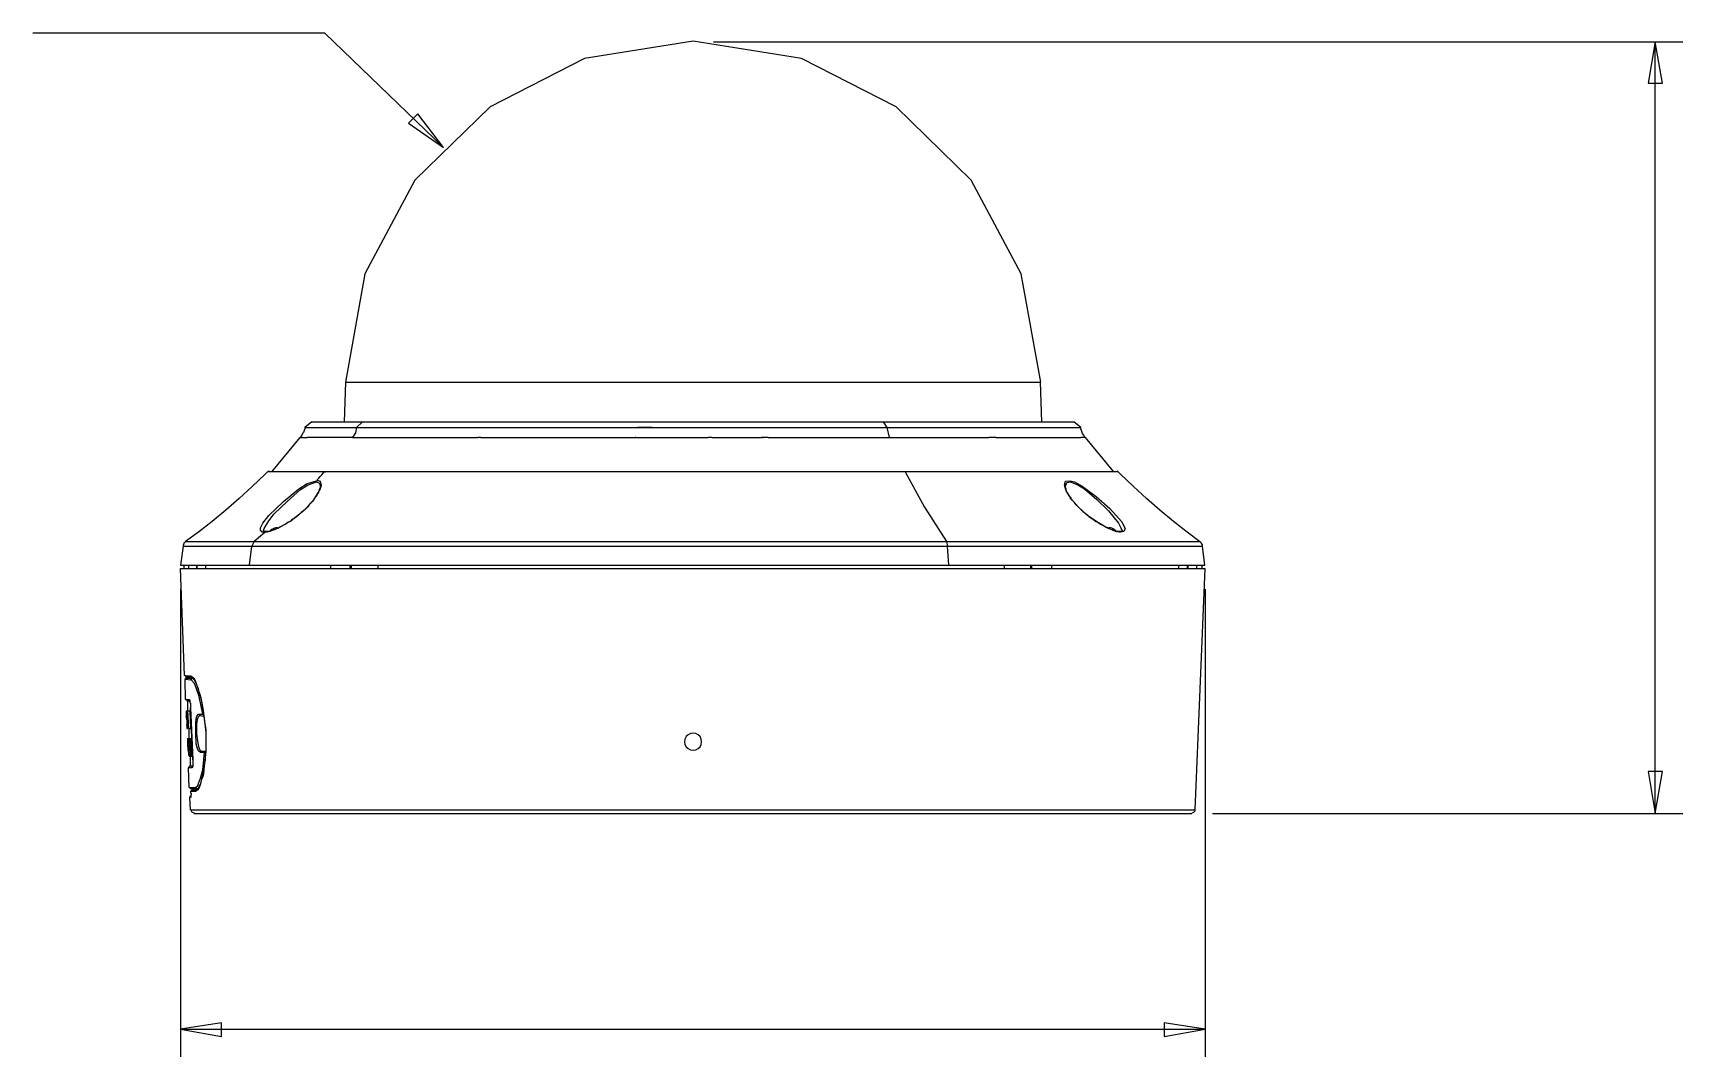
# Model space of a CAD drawing. Header units: millimetres. Extents: x -495897 to 1376592, y -28539 to 470976.
# Drawn here: x 503662 to 519060, y 193088 to 202642 of the extents above; entities that cross this region are included whole.
import ezdxf

# ---------------------------------------------------------------- set-up
doc = ezdxf.new("R2010")
doc.units = ezdxf.units.MM

msp = doc.modelspace()

# ---------------------------------------------------------------- linework, layer by layer
at = {"color": 0}
for p, q in [((506385.409, 202641.705), (503662.273, 202641.705)), ((507491.709, 201574.015), (506385.409, 202641.705)), ((510012.019, 202559.155), (519059.629, 202559.155)), ((518801.059, 202559.155), (518735.019, 202173.835)), ((518801.059, 202559.155), (518735.019, 202173.835)), ((518801.059, 195360.795), (518801.059, 202559.155)), ((518866.969, 202173.835), (518801.059, 202559.155)), ((518735.019, 202173.835), (518866.969, 202173.835)), ((518735.019, 202173.835), (518866.969, 202173.835)), ((507254.979, 201887.705), (507167.099, 201799.565)), ((507254.979, 201887.705), (507167.099, 201799.565)), ((507491.709, 201574.015), (507254.979, 201887.705)), ((507491.709, 201574.015), (507254.979, 201887.705)), ((507167.099, 201799.565), (507491.709, 201574.015)), ((506578.069, 199383.645), (506567.149, 199014.965)), ((506578.069, 199383.645), (513061.039, 199383.645)), ((513061.039, 199383.645), (513072.089, 199014.965)), ((506198.469, 198949.055), (506192.879, 198932.415)), ((506264.379, 199014.965), (506198.469, 198959.975)), ((506198.469, 198959.975), (506198.469, 198949.055)), ((506198.469, 198959.975), (506682.589, 198959.975)), ((506198.469, 198959.975), (508884.009, 198959.975)), ((506264.379, 199014.965), (513374.599, 199014.965)), ((506682.589, 198959.975), (506671.669, 198910.315)), ((506737.709, 199014.965), (506682.589, 198959.975)), ((506682.589, 198959.975), (507854.929, 198959.975)), ((507854.929, 198959.975), (508311.619, 198959.975)), ((508311.619, 198959.975), (508801.459, 198959.975)), ((508801.459, 198959.975), (509307.809, 198959.975)), ((508884.009, 198959.975), (509307.809, 198959.975)), ((509439.889, 198959.975), (509307.809, 198959.975)), ((509307.809, 198959.975), (509439.889, 198959.975)), ((509439.889, 198959.975), (509478.369, 198959.975)), ((509478.369, 198959.975), (509494.879, 198959.975)), ((509478.369, 198959.975), (509494.879, 198959.975)), ((509494.879, 198959.975), (509648.929, 198959.975)), ((509549.869, 198959.975), (509549.869, 198959.975)), ((509566.379, 198959.975), (509566.379, 198959.975)), ((509648.929, 198959.975), (509659.979, 198959.975)), ((509659.849, 198959.975), (509720.559, 198959.975)), ((509720.559, 198959.975), (510072.599, 198959.975)), ((510072.599, 198959.975), (510105.749, 198959.975)), ((510089.239, 198959.975), (510089.239, 198959.975)), ((510105.749, 198959.975), (510111.339, 198959.975)), ((510105.749, 198959.975), (510111.339, 198959.975)), ((510111.339, 198959.975), (510166.329, 198959.975)), ((510166.329, 198959.975), (510171.789, 198959.975)), ((510166.329, 198959.975), (510171.789, 198959.975)), ((510171.789, 198959.975), (510221.319, 198959.975)), ((510221.319, 198959.975), (510248.879, 198959.975)), ((510221.319, 198959.975), (510248.879, 198959.975)), ((510248.879, 198959.975), (510303.869, 198959.975)), ((510259.799, 198959.975), (510259.799, 198959.975)), ((510259.799, 198959.975), (510259.799, 198959.975)), ((510303.869, 198959.975), (510325.969, 198959.975)), ((510303.869, 198959.975), (510325.969, 198959.975)), ((510325.969, 198959.975), (510430.359, 198959.975)), ((510430.359, 198959.975), (511630.129, 198959.975)), ((510430.359, 198959.975), (510848.699, 198959.975)), ((510848.699, 198959.975), (511630.129, 198959.975)), ((511597.109, 199014.965), (511630.129, 198959.975)), ((511630.129, 198959.975), (513336.249, 198959.975)), ((511630.129, 198959.975), (512312.629, 198959.975)), ((511630.129, 198959.975), (511652.099, 198866.375)), ((512312.629, 198959.975), (513440.769, 198959.975)), ((513336.249, 198959.975), (513424.259, 198959.975)), ((513440.769, 198959.975), (513374.599, 199014.965)), ((513424.259, 198959.975), (513440.769, 198959.975)), ((513440.769, 198949.055), (513440.769, 198959.975)), ((513446.229, 198932.415), (513440.769, 198949.055)), ((505890.109, 198547.225), (506154.399, 198866.375)), ((506159.729, 198871.835), (506154.399, 198866.375)), ((506154.399, 198866.375), (506154.399, 198866.375)), ((506154.399, 198866.375), (506154.399, 198866.375)), ((506154.399, 198866.375), (506203.929, 198866.375)), ((506154.399, 198866.375), (506154.399, 198866.375)), ((506170.779, 198888.475), (506159.729, 198871.835)), ((506176.369, 198904.985), (506170.779, 198888.475)), ((506187.289, 198915.905), (506176.369, 198904.985)), ((506192.879, 198932.415), (506187.289, 198915.905)), ((506203.929, 198866.375), (506220.309, 198866.375)), ((506203.929, 198866.375), (506203.929, 198866.375)), ((506644.109, 198866.375), (506220.309, 198866.375)), ((506644.109, 198866.375), (506220.309, 198866.375)), ((506671.669, 198910.315), (506644.109, 198866.375)), ((506644.109, 198866.375), (506781.779, 198866.375)), ((506781.779, 198866.375), (507392.649, 198866.375)), ((507392.649, 198866.375), (507403.569, 198866.375)), ((507403.569, 198866.375), (507414.619, 198866.375)), ((507414.619, 198866.375), (507794.479, 198866.375)), ((507838.289, 198866.375), (508471.259, 198866.375)), ((508471.259, 198866.375), (509280.249, 198866.375)), ((509285.839, 198866.375), (509340.829, 198866.375)), ((509340.829, 198866.375), (509962.619, 198866.375)), ((509995.769, 198866.375), (510050.759, 198866.375)), ((510050.759, 198866.375), (510446.999, 198866.375)), ((510446.999, 198866.375), (510457.919, 198866.375)), ((510524.089, 198866.375), (510474.429, 198866.375)), ((510524.089, 198866.375), (512582.249, 198866.375)), ((512609.809, 198866.375), (512582.249, 198866.375)), ((512631.649, 198866.375), (512609.809, 198866.375)), ((512642.829, 198866.375), (512631.649, 198866.375)), ((512648.289, 198866.375), (513435.309, 198866.375)), ((512648.289, 198866.375), (512648.289, 198866.375)), ((513435.309, 198866.375), (513440.769, 198866.375)), ((513479.249, 198866.375), (513440.769, 198866.375)), ((513484.839, 198866.375), (513440.769, 198866.375)), ((513451.689, 198915.905), (513446.229, 198932.415)), ((513457.149, 198904.985), (513451.689, 198915.905)), ((513468.329, 198888.475), (513457.149, 198904.985)), ((513479.249, 198871.835), (513468.329, 198888.475)), ((513484.839, 198866.375), (513479.249, 198871.835)), ((513484.839, 198866.375), (513479.249, 198866.375)), ((513484.839, 198866.375), (513484.839, 198866.375)), ((513484.839, 198866.375), (513484.839, 198866.375)), ((513748.999, 198547.225), (513484.839, 198866.375)), ((505829.529, 198525.125), (505708.629, 198409.555)), ((505851.629, 198547.225), (505829.529, 198525.125)), ((505890.109, 198547.225), (505851.629, 198547.225)), ((513776.429, 198547.225), (505862.679, 198547.225)), ((513787.349, 198547.225), (505890.109, 198547.225)), ((506385.409, 198547.225), (506390.999, 198547.225)), ((511800.689, 198547.225), (511800.689, 198547.225)), ((511800.689, 198547.225), (511982.429, 198217.025)), ((513809.449, 198525.125), (513787.349, 198547.225)), ((513930.479, 198409.555), (513809.449, 198525.125)), ((505708.629, 198409.555), (505587.599, 198299.575)), ((506000.349, 198272.015), (506143.479, 198387.585)), ((506033.239, 198272.015), (506159.729, 198381.995)), ((506143.479, 198387.585), (506220.309, 198437.245)), ((506159.729, 198381.995), (506231.359, 198426.065)), ((506220.309, 198437.245), (506308.449, 198464.545)), ((506231.359, 198426.065), (506308.449, 198453.625)), ((506341.599, 198387.585), (506269.839, 198272.015)), ((506308.449, 198321.415), (506291.939, 198305.035)), ((506313.909, 198470.135), (506308.449, 198453.625)), ((506308.449, 198453.625), (506336.009, 198442.575)), ((506313.909, 198338.185), (506308.449, 198321.415)), ((506313.909, 198470.135), (506341.599, 198459.085)), ((506324.959, 198354.565), (506313.909, 198338.185)), ((506330.419, 198371.075), (506324.959, 198354.565)), ((506336.009, 198387.585), (506330.419, 198371.075)), ((506336.009, 198442.575), (506341.599, 198415.145)), ((506341.599, 198398.635), (506336.009, 198387.585)), ((506341.599, 198459.085), (506352.519, 198420.475)), ((506352.519, 198420.475), (506341.599, 198387.585)), ((506341.599, 198409.555), (506341.599, 198409.555)), ((506341.599, 198409.555), (506341.599, 198398.635)), ((513286.589, 198426.065), (513297.769, 198459.085)), ((513297.769, 198387.585), (513286.589, 198426.065)), ((513297.769, 198459.085), (513341.709, 198464.545)), ((513297.769, 198415.145), (513308.689, 198448.165)), ((513297.769, 198404.095), (513297.769, 198415.145)), ((513297.769, 198415.145), (513297.769, 198415.145)), ((513297.769, 198398.635), (513297.769, 198404.095)), ((513303.099, 198387.585), (513297.769, 198398.635)), ((513319.609, 198338.185), (513297.769, 198387.585)), ((513303.099, 198371.075), (513303.099, 198387.585)), ((513308.689, 198360.025), (513303.099, 198371.075)), ((513308.689, 198448.165), (513341.709, 198453.625)), ((513319.609, 198349.105), (513308.689, 198360.025)), ((513325.199, 198332.595), (513319.609, 198349.105)), ((513336.249, 198316.085), (513325.199, 198332.595)), ((513341.709, 198464.545), (513380.189, 198453.625)), ((513341.709, 198453.625), (513413.339, 198426.065)), ((513380.189, 198453.625), (513451.689, 198415.145)), ((513413.339, 198426.065), (513473.789, 198387.585)), ((513451.689, 198415.145), (513583.899, 198316.085)), ((513473.789, 198387.585), (513589.229, 198288.525)), ((514051.639, 198299.575), (513930.479, 198409.555)), ((505460.849, 198189.465), (505334.229, 198084.815)), ((505587.599, 198299.575), (505460.849, 198189.465)), ((505862.679, 198139.935), (506000.349, 198272.015)), ((505912.209, 198156.445), (506033.239, 198272.015)), ((506176.369, 198172.955), (506071.719, 198090.405)), ((506165.319, 198167.365), (506143.479, 198145.395)), ((506187.289, 198183.875), (506165.319, 198167.365)), ((506269.839, 198272.015), (506176.369, 198172.955)), ((506203.929, 198200.515), (506187.289, 198183.875)), ((506225.899, 198222.355), (506203.929, 198200.515)), ((506242.279, 198244.455), (506225.899, 198222.355)), ((506264.379, 198266.425), (506242.279, 198244.455)), ((506281.019, 198282.935), (506264.379, 198266.425)), ((506291.939, 198305.035), (506281.019, 198282.935)), ((511982.429, 198217.025), (512186.009, 197897.745)), ((513341.709, 198305.035), (513336.249, 198316.085)), ((513336.249, 198316.085), (513336.249, 198316.085)), ((513358.349, 198282.935), (513341.709, 198305.035)), ((513418.669, 198217.025), (513347.169, 198299.575)), ((513380.189, 198261.095), (513358.349, 198282.935)), ((513396.699, 198238.995), (513380.189, 198261.095)), ((513418.669, 198217.025), (513396.699, 198238.995)), ((513440.769, 198194.925), (513418.669, 198217.025)), ((513501.219, 198139.935), (513418.669, 198217.025)), ((513462.739, 198172.955), (513440.769, 198194.925)), ((513484.839, 198156.445), (513462.739, 198172.955)), ((513583.899, 198316.085), (513710.519, 198205.975)), ((513589.229, 198288.525), (513699.339, 198183.875)), ((513699.339, 198183.875), (513792.939, 198068.305)), ((513710.519, 198205.975), (513820.499, 198084.815)), ((514178.259, 198189.465), (514051.639, 198299.575)), ((514304.749, 198084.815), (514178.259, 198189.465)), ((505334.229, 198084.815), (505207.739, 197985.885)), ((505785.719, 198024.495), (505807.559, 198068.305)), ((505785.719, 198002.395), (505785.719, 198024.495)), ((505807.559, 198068.305), (505862.679, 198139.935)), ((505813.149, 197996.805), (505818.609, 198018.905)), ((505818.609, 198018.905), (505862.679, 198090.405)), ((505862.679, 198090.405), (505912.209, 198156.445)), ((505939.769, 198018.905), (505873.599, 197991.345)), ((505934.179, 198018.905), (505917.669, 198007.725)), ((505956.279, 198024.495), (505934.179, 198018.905)), ((505939.769, 198018.905), (505939.769, 198018.905)), ((505939.769, 198018.905), (505939.769, 198018.905)), ((506071.719, 198090.405), (505956.279, 198024.495)), ((505972.659, 198035.415), (505956.279, 198024.495)), ((505994.759, 198046.335), (505972.659, 198035.415)), ((506016.729, 198057.385), (505994.759, 198046.335)), ((506038.829, 198073.895), (506016.729, 198057.385)), ((506060.799, 198084.815), (506038.829, 198073.895)), ((506077.309, 198101.455), (506060.799, 198084.815)), ((506099.409, 198112.375), (506077.309, 198101.455)), ((506121.379, 198128.885), (506099.409, 198112.375)), ((506143.479, 198145.395), (506121.379, 198128.885)), ((513506.809, 198139.935), (513484.839, 198156.445)), ((513589.229, 198079.485), (513501.219, 198139.935)), ((513528.909, 198117.965), (513506.809, 198139.935)), ((513556.209, 198101.455), (513528.909, 198117.965)), ((513578.309, 198084.815), (513556.209, 198101.455)), ((513600.279, 198073.895), (513578.309, 198084.815)), ((513682.959, 198024.495), (513589.229, 198079.485)), ((513622.379, 198057.385), (513600.279, 198073.895)), ((513649.809, 198046.335), (513622.379, 198057.385)), ((513671.779, 198029.825), (513649.809, 198046.335)), ((513693.879, 198024.495), (513671.779, 198029.825)), ((513715.849, 198013.315), (513693.879, 198024.495)), ((513765.509, 197991.345), (513699.339, 198018.905)), ((513732.359, 198007.725), (513715.849, 198013.315)), ((513792.939, 198068.305), (513814.909, 198024.495)), ((513814.909, 198024.495), (513826.089, 197996.805)), ((513820.499, 198084.815), (513853.519, 198018.905)), ((513853.519, 198018.905), (513842.599, 197991.345)), ((514431.369, 197985.885), (514304.749, 198084.815)), ((505070.199, 197875.775), (505064.609, 197864.855)), ((505064.609, 197864.855), (505064.609, 197859.265)), ((505064.609, 197859.265), (505064.609, 197853.675)), ((505075.659, 197886.825), (505070.199, 197881.365)), ((505070.199, 197881.365), (505070.199, 197875.775)), ((505081.249, 197892.285), (505075.659, 197886.825)), ((505086.709, 197897.745), (505081.249, 197892.285)), ((505207.739, 197985.885), (505086.709, 197897.745)), ((505092.169, 197897.745), (514546.939, 197897.745)), ((505725.139, 197897.745), (505703.039, 197853.675)), ((505802.099, 197985.885), (505785.719, 198002.395)), ((505824.199, 197985.885), (505802.099, 197985.885)), ((505813.149, 197996.805), (505813.149, 197996.805)), ((505813.149, 197991.345), (505813.149, 197996.805)), ((505835.119, 197991.345), (505813.149, 197991.345)), ((505824.199, 197985.885), (505835.119, 197991.345)), ((505840.709, 197985.885), (505824.199, 197985.885)), ((505835.119, 197991.345), (505835.119, 197991.345)), ((505846.169, 197991.345), (505835.119, 197991.345)), ((505857.089, 197991.345), (505846.169, 197991.345)), ((505868.269, 197991.345), (505857.089, 197991.345)), ((505884.519, 197996.805), (505868.269, 197991.345)), ((505901.159, 198002.395), (505884.519, 197996.805)), ((505917.669, 198007.725), (505901.159, 198002.395)), ((512186.009, 197897.745), (512197.059, 197853.675)), ((513748.999, 197996.805), (513732.359, 198007.725)), ((513765.509, 197996.805), (513748.999, 197996.805)), ((513782.019, 197991.345), (513765.509, 197996.805)), ((513798.529, 197985.885), (513771.099, 197991.345)), ((513820.499, 197991.345), (513782.019, 197991.345)), ((513809.449, 197985.885), (513798.529, 197985.885)), ((513842.599, 197991.345), (513809.449, 197985.885)), ((513826.089, 197991.345), (513820.499, 197991.345)), ((513820.499, 197991.345), (513820.499, 197991.345)), ((513826.089, 197996.805), (513826.089, 197996.805)), ((513826.089, 197996.805), (513826.089, 197991.345)), ((514546.939, 197897.745), (514431.369, 197985.885)), ((514557.859, 197892.285), (514546.939, 197897.745)), ((514563.449, 197886.825), (514557.859, 197892.285)), ((514563.449, 197881.365), (514563.449, 197886.825)), ((514568.909, 197875.775), (514563.449, 197881.365)), ((514574.499, 197864.855), (514568.909, 197875.775)), ((514574.499, 197853.675), (514574.499, 197864.855)), ((505064.609, 197853.675), (505037.179, 197677.655)), ((505064.609, 197853.675), (505372.969, 197853.675)), ((505372.969, 197853.675), (505703.039, 197853.675)), ((505681.069, 197677.655), (505703.039, 197853.675)), ((505703.039, 197853.675), (513374.729, 197853.675)), ((512207.979, 197677.655), (512197.059, 197853.675)), ((513374.599, 197853.675), (514266.269, 197853.675)), ((514266.269, 197853.675), (514574.499, 197853.675)), ((514596.599, 197677.655), (514574.499, 197853.675)), ((505037.179, 197677.655), (514596.599, 197677.655)), ((505075.659, 196648.575), (505037.179, 197644.635)), ((505037.179, 197644.635), (514601.929, 197644.635)), ((505070.199, 197677.655), (505070.199, 197644.635)), ((505114.269, 197677.655), (505114.269, 197644.635)), ((505191.229, 197677.655), (505191.229, 197644.635)), ((505191.229, 197644.635), (505191.229, 197677.655)), ((505273.909, 197644.635), (505273.909, 197677.655)), ((506440.399, 197644.635), (506440.399, 197677.655)), ((506622.139, 197644.635), (506622.139, 197677.655)), ((506633.059, 197644.635), (506633.059, 197677.655)), ((506880.839, 197677.655), (506880.839, 197644.635)), ((512725.379, 197677.655), (512725.379, 197644.635)), ((512973.029, 197644.635), (512973.029, 197677.655)), ((512983.949, 197644.635), (512983.949, 197677.655)), ((513171.149, 197644.635), (513171.149, 197677.655)), ((514354.409, 197644.635), (514354.409, 197677.655)), ((514436.959, 197644.635), (514436.959, 197677.655)), ((514442.289, 197644.635), (514442.289, 197677.655)), ((514508.459, 195393.685), (514601.929, 197644.635)), ((514519.379, 197677.655), (514519.379, 197644.635)), ((514568.909, 197677.655), (514568.909, 197644.635)), ((505037.179, 197452.105), (505037.179, 193087.914)), ((514601.929, 197452.105), (514601.929, 193087.914)), ((505075.659, 196648.575), (505136.239, 196643.115)), ((505147.159, 196631.935), (505092.169, 196631.935)), ((505136.239, 196643.115), (505152.749, 196631.935)), ((505136.239, 196643.115), (505147.159, 196631.935)), ((505147.159, 196631.935), (505147.159, 196631.935)), ((505147.159, 196631.935), (505152.749, 196631.935)), ((505152.749, 196631.935), (505152.749, 196626.605)), ((505152.749, 196631.935), (505158.339, 196626.605)), ((505152.749, 196626.605), (505163.669, 196615.425)), ((505158.339, 196626.605), (505163.669, 196621.015)), ((505086.709, 196422.895), (505081.249, 196610.095)), ((505136.239, 196604.505), (505081.249, 196610.095)), ((505092.169, 196621.015), (505158.339, 196621.015)), ((505136.239, 196604.505), (505147.159, 196621.015)), ((505141.699, 196604.505), (505136.239, 196604.505)), ((505169.259, 196571.355), (505141.699, 196604.505)), ((505174.849, 196599.045), (505147.159, 196621.015)), ((505163.669, 196615.425), (505169.259, 196604.505)), ((505163.669, 196615.425), (505174.849, 196599.045)), ((505169.259, 196604.505), (505174.849, 196587.995)), ((505185.769, 196532.875), (505169.259, 196571.355)), ((505174.849, 196599.045), (505229.839, 196439.405)), ((505174.849, 196587.995), (505185.769, 196571.355)), ((505185.769, 196571.355), (505191.229, 196554.975)), ((505213.329, 196450.455), (505185.769, 196532.875)), ((505191.229, 196554.975), (505202.149, 196527.545)), ((505202.149, 196527.545), (505207.739, 196505.445)), ((505207.739, 196505.445), (505218.789, 196472.555)), ((505218.789, 196472.555), (505224.249, 196444.865)), ((505086.709, 196422.895), (505119.599, 196422.895)), ((505092.169, 196318.245), (505092.169, 196296.275)), ((505092.169, 196318.245), (505125.189, 196318.245)), ((505092.169, 196318.245), (505092.169, 196274.435)), ((505097.759, 196411.975), (505125.189, 196411.975)), ((505097.759, 196318.245), (505103.349, 196153.275)), ((505097.759, 196318.245), (505103.349, 196241.285)), ((505103.349, 196318.245), (505114.269, 196153.275)), ((505108.679, 196318.245), (505108.679, 196411.975)), ((505119.599, 196422.895), (505125.189, 196411.975)), ((505119.599, 196422.895), (505125.189, 196417.305)), ((505125.189, 196417.305), (505125.189, 196417.305)), ((505125.189, 196417.305), (505125.189, 196411.975)), ((505125.189, 196411.975), (505125.189, 196411.975)), ((505125.189, 196411.975), (505125.189, 196395.335)), ((505125.189, 196411.975), (505125.189, 196395.335)), ((505125.189, 196395.335), (505130.779, 196389.875)), ((505125.189, 196395.335), (505130.779, 196384.415)), ((505125.189, 196318.245), (505130.779, 196153.275)), ((505130.779, 196389.875), (505130.779, 196345.805)), ((505130.779, 196384.415), (505130.779, 196345.805)), ((505152.749, 195861.685), (505130.779, 196345.805)), ((505130.779, 196345.805), (505152.749, 195861.685)), ((505130.779, 196345.805), (505130.779, 196345.805)), ((505246.219, 196285.355), (505213.329, 196450.455)), ((505224.249, 196444.865), (505235.299, 196411.975)), ((505229.839, 196439.405), (505257.139, 196274.435)), ((505235.299, 196411.975), (505240.889, 196373.495)), ((505240.889, 196373.495), (505246.219, 196340.345)), ((505246.219, 196340.345), (505251.809, 196301.735)), ((505092.169, 196296.275), (505097.759, 196296.275)), ((505092.169, 196285.355), (505097.759, 196285.355)), ((505092.169, 196279.765), (505092.169, 196279.765)), ((505092.169, 196274.435), (505092.169, 196268.845)), ((505092.169, 196263.255), (505092.169, 196268.845)), ((505092.169, 196268.845), (505097.759, 196268.845)), ((505092.169, 196263.255), (505097.759, 196263.255)), ((505092.169, 196263.255), (505092.169, 196246.745)), ((505092.169, 196252.335), (505097.759, 196252.335)), ((505092.169, 196246.745), (505097.759, 196246.745)), ((505092.169, 196246.745), (505092.169, 196246.745)), ((505092.169, 196241.285), (505097.759, 196241.285)), ((505092.169, 196241.285), (505092.169, 196241.285)), ((505092.169, 196241.285), (505097.759, 196235.825)), ((505097.759, 196241.285), (505097.759, 196219.185)), ((505097.759, 196241.285), (505097.759, 196241.285)), ((505097.759, 196235.825), (505097.759, 196208.265)), ((505097.759, 196219.185), (505097.759, 196219.185)), ((505097.759, 196208.265), (505097.759, 196208.265)), ((505097.759, 196208.265), (505097.759, 196191.755)), ((505097.759, 196208.265), (505097.759, 196208.265)), ((505097.759, 196191.755), (505097.759, 196191.755)), ((505097.759, 196191.755), (505108.679, 196191.755)), ((505097.759, 196191.755), (505097.759, 196186.295)), ((505097.759, 196180.705), (505097.759, 196186.295)), ((505097.759, 196180.705), (505108.679, 196180.705)), ((505097.759, 196180.705), (505097.759, 196180.705)), ((505097.759, 196180.705), (505097.759, 196153.275)), ((505097.759, 196175.245), (505097.759, 196153.275)), ((505097.759, 196175.245), (505108.679, 196175.245)), ((505103.349, 196241.285), (505108.679, 196241.285)), ((505103.349, 196241.285), (505103.349, 196219.185)), ((505103.349, 196224.775), (505108.679, 196224.775)), ((505103.349, 196224.775), (505103.349, 196202.675)), ((505103.349, 196219.185), (505108.679, 196219.185)), ((505103.349, 196213.855), (505103.349, 196213.855)), ((505103.349, 196213.855), (505108.679, 196213.855)), ((505103.349, 196202.675), (505103.349, 196191.755)), ((505103.349, 196202.675), (505108.679, 196202.675)), ((505103.349, 196191.755), (505103.349, 196191.755)), ((505103.349, 196191.755), (505103.349, 196186.295)), ((505103.349, 196186.295), (505103.349, 196180.705)), ((505103.349, 196180.705), (505103.349, 196169.785)), ((505103.349, 196169.785), (505108.679, 196169.785)), ((505103.349, 196169.785), (505103.349, 196169.785)), ((505103.349, 196169.785), (505103.349, 196158.605)), ((505180.309, 196197.345), (505185.769, 196246.745)), ((505180.309, 196103.615), (505180.309, 196197.345)), ((505185.769, 196246.745), (505191.229, 196268.845)), ((505191.229, 196268.845), (505207.739, 196285.355)), ((505191.229, 196191.755), (505196.689, 196235.825)), ((505191.229, 196103.615), (505191.229, 196191.755)), ((505196.689, 196235.825), (505202.149, 196257.665)), ((505202.149, 196257.665), (505218.789, 196274.435)), ((505207.739, 196285.355), (505246.219, 196285.355)), ((505207.739, 196285.355), (505218.789, 196274.435)), ((505218.789, 196274.435), (505257.139, 196268.845)), ((505246.219, 196285.355), (505251.809, 196285.355)), ((505257.139, 196268.845), (505246.219, 196285.355)), ((505251.809, 196301.735), (505257.139, 196263.255)), ((505257.139, 196274.435), (505257.139, 196274.435)), ((505257.139, 196274.435), (505273.909, 196114.795)), ((505257.139, 196263.255), (505262.729, 196219.185)), ((505262.729, 196219.185), (505268.319, 196180.705)), ((505268.319, 196180.705), (505273.909, 196142.225)), ((505097.759, 196153.275), (505103.349, 196153.275)), ((505103.349, 196158.605), (505108.679, 196153.275)), ((505103.349, 196059.805), (505108.679, 195949.565)), ((505103.349, 196059.805), (505114.269, 196059.805)), ((505103.349, 196059.805), (505103.349, 196059.805)), ((505103.349, 196059.805), (505103.349, 196010.145)), ((505103.349, 196054.215), (505103.349, 196054.215)), ((505103.349, 196010.145), (505103.349, 195993.635)), ((505108.679, 196153.275), (505108.679, 196153.275)), ((505108.679, 196059.805), (505108.679, 196037.705)), ((505108.679, 196059.805), (505108.679, 196037.705)), ((505108.679, 196054.215), (505114.269, 196054.215)), ((505108.679, 196048.625), (505114.269, 196048.625)), ((505108.679, 196043.165), (505114.269, 196043.165)), ((505108.679, 196043.165), (505108.679, 196026.655)), ((505108.679, 196037.705), (505114.269, 196037.705)), ((505108.679, 196037.705), (505108.679, 196037.705)), ((505108.679, 196037.705), (505114.269, 196021.065)), ((505108.679, 196032.115), (505108.679, 196032.115)), ((505108.679, 196032.115), (505108.679, 196032.115)), ((505108.679, 196021.065), (505108.679, 196026.655)), ((505108.679, 196021.065), (505108.679, 196021.065)), ((505114.269, 196153.275), (505130.779, 196153.275)), ((505114.269, 196059.805), (505119.599, 195949.565)), ((505114.269, 196059.805), (505114.269, 196059.805)), ((505114.269, 196021.065), (505114.269, 196021.065)), ((505114.269, 196021.065), (505114.269, 196004.555)), ((505119.599, 196059.805), (505119.599, 196153.275)), ((505119.599, 196059.805), (505125.189, 195927.595)), ((505119.599, 196059.805), (505141.699, 196059.805)), ((505119.599, 196059.805), (505125.189, 195927.595)), ((505125.189, 196059.805), (505136.239, 195927.595)), ((505125.189, 196037.705), (505136.239, 195894.575)), ((505125.189, 196037.705), (505125.189, 195894.575)), ((505130.779, 196059.805), (505136.239, 195894.575)), ((505130.779, 196059.805), (505136.239, 195927.595)), ((505185.769, 196010.145), (505180.309, 196103.615)), ((505196.689, 195966.075), (505185.769, 196010.145)), ((505202.149, 196015.735), (505191.229, 196103.615)), ((505213.329, 195971.665), (505202.149, 196015.735)), ((505273.909, 196142.225), (505273.909, 196098.285)), ((505273.909, 196114.795), (505273.909, 195955.155)), ((505273.909, 196098.285), (505273.909, 196059.805)), ((505273.909, 196059.805), (505273.909, 196021.065)), ((505273.909, 196021.065), (505273.909, 195977.125)), ((505103.349, 195993.635), (505103.349, 195993.635)), ((505103.349, 195993.635), (505103.349, 195988.045)), ((505103.349, 195988.045), (505103.349, 195988.045)), ((505103.349, 195988.045), (505108.679, 195982.585)), ((505108.679, 195982.585), (505108.679, 195982.585)), ((505108.679, 195982.585), (505114.269, 195982.585)), ((505108.679, 195982.585), (505108.679, 195966.075)), ((505108.679, 195982.585), (505108.679, 195966.075)), ((505108.679, 195971.665), (505108.679, 195971.665)), ((505108.679, 195971.665), (505108.679, 195971.665)), ((505108.679, 195971.665), (505114.269, 195971.665)), ((505108.679, 195966.075), (505114.269, 195966.075)), ((505108.679, 195966.075), (505114.269, 195960.745)), ((505108.679, 195960.745), (505108.679, 195949.565)), ((505108.679, 195949.565), (505119.599, 195949.565)), ((505114.269, 196004.555), (505114.269, 196004.555)), ((505114.269, 195999.225), (505114.269, 196004.555)), ((505114.269, 196004.555), (505114.269, 196004.555)), ((505114.269, 195999.225), (505114.269, 195949.565)), ((505114.269, 195982.585), (505114.269, 195982.585)), ((505114.269, 195966.075), (505114.269, 195966.075)), ((505114.269, 195966.075), (505114.269, 195960.745)), ((505114.269, 195960.745), (505119.599, 195960.745)), ((505114.269, 195955.155), (505119.599, 195955.155)), ((505114.269, 195933.055), (505114.269, 195949.565)), ((505119.599, 195949.565), (505114.269, 195949.565)), ((505114.269, 195949.565), (505114.269, 195949.565)), ((505114.269, 195949.565), (505114.269, 195949.565)), ((505114.269, 195933.055), (505114.269, 195933.055)), ((505114.269, 195933.055), (505119.599, 195933.055)), ((505114.269, 195933.055), (505114.269, 195905.495)), ((505114.269, 195922.135), (505119.599, 195922.135)), ((505114.269, 195905.495), (505119.599, 195905.495)), ((505114.269, 195905.495), (505119.599, 195900.165)), ((505119.599, 195949.565), (505119.599, 195949.565)), ((505119.599, 195922.135), (505125.189, 195894.575)), ((505119.599, 195911.085), (505119.599, 195894.575)), ((505119.599, 195911.085), (505119.599, 195911.085)), ((505119.599, 195900.165), (505119.599, 195900.165)), ((505119.599, 195900.165), (505119.599, 195894.575)), ((505119.599, 195894.575), (505152.749, 195894.575)), ((505119.599, 195894.575), (505119.599, 195894.575)), ((505130.779, 195801.105), (505130.779, 195894.575)), ((505152.749, 195861.685), (505152.749, 195861.685)), ((505152.749, 195861.685), (505152.749, 195801.105)), ((505152.749, 195861.685), (505152.749, 195861.685)), ((505152.749, 195861.685), (505152.749, 195801.105)), ((505207.739, 195943.975), (505196.689, 195966.075)), ((505224.249, 195927.595), (505207.739, 195943.975)), ((505218.789, 195955.155), (505213.329, 195971.665)), ((505235.299, 195938.645), (505218.789, 195955.155)), ((505224.249, 195927.595), (505235.299, 195938.645)), ((505262.729, 195927.595), (505224.249, 195927.595)), ((505273.909, 195938.645), (505235.299, 195938.645)), ((505246.219, 195767.955), (505262.729, 195927.595)), ((505273.909, 195938.645), (505257.139, 195773.545)), ((505262.729, 195927.595), (505273.909, 195938.645)), ((505262.729, 195927.595), (505268.319, 195922.135)), ((505268.319, 195861.685), (505262.729, 195828.535)), ((505273.909, 195938.645), (505268.319, 195900.165)), ((505268.319, 195922.135), (505268.319, 195922.135)), ((505268.319, 195900.165), (505268.319, 195861.685)), ((505273.909, 195977.125), (505273.909, 195938.645)), ((505119.599, 195602.985), (505114.269, 195784.595)), ((505147.159, 195784.595), (505114.269, 195784.595)), ((505152.749, 195801.105), (505125.189, 195801.105)), ((505152.749, 195801.105), (505147.159, 195784.595)), ((505152.749, 195795.515), (505147.159, 195795.515)), ((505147.159, 195795.515), (505147.159, 195795.515)), ((505147.159, 195784.595), (505147.159, 195795.515)), ((505147.159, 195784.595), (505147.159, 195784.595)), ((505152.749, 195801.105), (505152.749, 195795.515)), ((505257.139, 195773.545), (505218.789, 195613.905)), ((505224.249, 195690.865), (505246.219, 195767.955)), ((505246.219, 195702.045), (505235.299, 195679.945)), ((505251.809, 195729.475), (505246.219, 195702.045)), ((505257.139, 195762.495), (505251.809, 195729.475)), ((505262.729, 195828.535), (505257.139, 195795.515)), ((505257.139, 195795.515), (505257.139, 195762.495)), ((518866.969, 195751.445), (518735.019, 195751.445)), ((518866.969, 195751.445), (518735.019, 195751.445)), ((518735.019, 195751.445), (518801.059, 195360.795)), ((518801.059, 195360.795), (518866.969, 195751.445)), ((518801.059, 195360.795), (518866.969, 195751.445)), ((505119.599, 195602.985), (505180.309, 195602.985)), ((505136.239, 195591.805), (505207.739, 195591.805)), ((505136.239, 195564.375), (505147.159, 195580.885)), ((505136.239, 195547.995), (505136.239, 195564.375)), ((505163.669, 195564.375), (505136.239, 195564.375)), ((505147.159, 195580.885), (505196.689, 195580.885)), ((505147.159, 195580.885), (505147.159, 195580.885)), ((505180.309, 195564.375), (505163.669, 195564.375)), ((505174.849, 195602.985), (505180.309, 195602.985)), ((505180.309, 195602.985), (505185.769, 195608.315)), ((505180.309, 195602.985), (505191.229, 195591.805)), ((505180.309, 195564.375), (505191.229, 195580.885)), ((505185.769, 195569.835), (505180.309, 195564.375)), ((505185.769, 195608.315), (505196.689, 195613.905)), ((505202.149, 195580.885), (505185.769, 195569.835)), ((505191.229, 195591.805), (505202.149, 195597.395)), ((505196.689, 195580.885), (505191.229, 195580.885)), ((505191.229, 195580.885), (505191.229, 195580.885)), ((505196.689, 195613.905), (505224.249, 195690.865)), ((505202.149, 195586.475), (505196.689, 195580.885)), ((505202.149, 195597.395), (505213.329, 195613.905)), ((505207.739, 195591.805), (505202.149, 195586.475)), ((505207.739, 195591.805), (505202.149, 195580.885)), ((505218.789, 195613.905), (505207.739, 195591.805)), ((505213.329, 195602.985), (505207.739, 195591.805)), ((505213.329, 195613.905), (505224.249, 195630.415)), ((505218.789, 195619.365), (505213.329, 195602.985)), ((505224.249, 195635.875), (505218.789, 195619.365)), ((505229.839, 195652.385), (505224.249, 195635.875)), ((505235.299, 195679.945), (505229.839, 195652.385)), ((505130.779, 195393.685), (505125.189, 195509.385)), ((505125.189, 195509.385), (505125.189, 195509.385)), ((505136.239, 195509.385), (505125.189, 195509.385)), ((505136.239, 195520.305), (505130.779, 195520.305)), ((505136.239, 195520.305), (505130.779, 195520.305)), ((505130.779, 195393.685), (514508.459, 195393.685)), ((505136.239, 195525.895), (505136.239, 195514.845)), ((505136.239, 195514.845), (505136.239, 195525.895)), ((505136.239, 195514.845), (505136.239, 195514.845)), ((505136.239, 195514.845), (505136.239, 195514.845)), ((505136.239, 195514.845), (505136.239, 195509.385)), ((505136.239, 195514.845), (505136.239, 195509.385)), ((505136.239, 195509.385), (505136.239, 195509.385)), ((505163.669, 195360.795), (514475.309, 195360.795)), ((514668.099, 195360.795), (519059.629, 195360.795)), ((505422.369, 193406.973), (505037.179, 193346.614)), ((505422.369, 193280.483), (505422.369, 193406.973)), ((505422.369, 193280.483), (505422.369, 193406.973)), ((514601.929, 193346.614), (514216.739, 193406.973)), ((514216.739, 193406.973), (514216.739, 193280.483)), ((514601.929, 193346.614), (514216.739, 193406.973)), ((514216.739, 193406.973), (514216.739, 193280.483)), ((505037.179, 193346.614), (514601.929, 193346.614)), ((505037.179, 193346.614), (505422.369, 193280.483)), ((505037.179, 193346.614), (505422.369, 193280.483)), ((514216.739, 193280.483), (514601.929, 193346.614))]:
    msp.add_line(p, q, dxfattribs=at)
for points in [[(509822.089, 202564.745), (508809.909, 202403.545), (507927.469, 201954.005), (507226.769, 201267.215), (506759.939, 200393.875), (506578.719, 199385.075)], [(513065.979, 199385.335), (512884.499, 200394.265), (512417.539, 201267.475), (511716.839, 201954.265), (510834.399, 202403.545), (509822.089, 202564.745)], [(507817.879, 198865.595), (507813.849, 198865.855), (507809.689, 198865.985), (507805.529, 198866.115), (507801.369, 198866.245), (507797.079, 198866.245)], [(507818.919, 198872.355), (507823.209, 198872.095), (507827.369, 198872.095), (507831.659, 198871.965), (507835.949, 198871.965), (507840.109, 198871.965)], [(509288.699, 198865.985), (509287.139, 198866.245), (509285.709, 198866.375), (509284.149, 198866.375), (509282.719, 198866.375), (509281.159, 198866.375)], [(509966.779, 198871.965), (509972.629, 198871.835), (509978.609, 198871.835), (509984.589, 198871.965), (509990.569, 198872.095), (509996.419, 198872.095)], [(510477.809, 198865.855), (510474.169, 198866.115), (510470.529, 198866.245), (510466.759, 198866.375), (510462.989, 198866.375), (510459.219, 198866.375)], [(512648.159, 198866.245), (512646.859, 198866.375), (512645.559, 198866.375), (512644.259, 198866.375), (512642.829, 198866.375), (512641.529, 198866.245)], [(505865.409, 198552.685), (505863.199, 198552.555), (505861.119, 198552.035), (505859.169, 198551.255), (505857.349, 198550.085), (505855.659, 198548.655)], [(506314.559, 198473.775), (506328.599, 198489.245), (506342.509, 198504.715), (506356.419, 198520.315), (506370.199, 198536.045), (506383.979, 198551.645)], [(513789.039, 198548.785), (513787.349, 198550.215), (513785.399, 198551.255), (513783.449, 198552.035), (513781.499, 198552.555), (513779.289, 198552.685)], [(506316.509, 198470.135), (506315.859, 198470.135), (506315.079, 198470.135), (506314.429, 198470.135), (506313.649, 198470.005), (506312.869, 198470.005)], [(513322.079, 198341.175), (513324.419, 198337.405), (513326.629, 198333.765), (513328.969, 198329.995), (513331.309, 198326.485), (513333.649, 198322.845)], [(513330.529, 198323.365), (513331.179, 198322.455), (513331.829, 198321.415), (513332.479, 198320.375), (513333.259, 198319.465), (513333.909, 198318.425)], [(513336.119, 198321.025), (513338.459, 198317.515), (513340.929, 198314.005), (513343.399, 198310.495), (513345.869, 198306.985), (513348.469, 198303.605)], [(505942.499, 198024.495), (505928.849, 198023.455), (505915.459, 198020.595), (505902.849, 198015.915), (505890.889, 198009.415), (505879.969, 198001.355)], [(505942.499, 198024.495), (505928.849, 198023.455), (505915.459, 198020.595), (505902.849, 198015.915), (505890.889, 198009.415), (505879.969, 198001.355)], [(505941.329, 198020.725), (505941.849, 198020.855), (505942.369, 198021.115), (505942.889, 198021.245), (505943.409, 198021.505), (505943.799, 198021.765)], [(505942.759, 198022.805), (505943.279, 198023.065), (505943.929, 198023.325), (505944.449, 198023.455), (505944.969, 198023.715), (505945.489, 198024.105)], [(505946.009, 198020.855), (505948.219, 198021.895), (505950.299, 198022.935), (505952.509, 198023.975), (505954.589, 198024.885), (505956.799, 198025.925)], [(513687.249, 198026.185), (513689.459, 198025.145), (513691.669, 198024.105), (513693.879, 198023.065), (513695.959, 198022.025), (513698.169, 198020.985)], [(513698.689, 198024.105), (513699.209, 198023.845), (513699.729, 198023.585), (513700.249, 198023.455), (513700.639, 198023.195), (513701.159, 198022.935)], [(513700.249, 198022.155), (513700.509, 198021.895), (513700.769, 198021.765), (513701.159, 198021.505), (513701.549, 198021.375), (513701.939, 198021.245)], [(513764.599, 198001.485), (513753.549, 198009.545), (513741.589, 198015.915), (513728.979, 198020.595), (513715.849, 198023.455), (513702.329, 198024.495)], [(513764.599, 198001.355), (513753.679, 198009.415), (513741.719, 198015.915), (513728.979, 198020.595), (513715.849, 198023.455), (513702.329, 198024.495)], [(505725.789, 197899.955), (505745.939, 197916.725), (505765.829, 197933.625), (505785.849, 197950.655), (505805.609, 197967.815), (505825.499, 197984.975)], [(505847.599, 197988.225), (505850.069, 197988.615), (505852.409, 197989.005), (505854.879, 197989.525), (505857.219, 197989.915), (505859.689, 197990.435)], [(505855.659, 197991.865), (505858.519, 197992.385), (505861.249, 197993.035), (505863.979, 197993.685), (505866.579, 197994.335), (505869.309, 197995.115)], [(505870.739, 197996.415), (505871.779, 197996.805), (505872.819, 197997.065), (505873.859, 197997.455), (505874.769, 197997.715), (505875.809, 197997.975)], [(513768.369, 197992.515), (513769.799, 197992.255), (513771.099, 197991.865), (513772.399, 197991.475), (513773.699, 197991.085), (513774.999, 197990.695)], [(505081.249, 196650.785), (505082.029, 196646.625), (505083.979, 196642.985), (505086.839, 196640.125), (505090.479, 196638.175), (505094.509, 196637.525)], [(505095.289, 196626.605), (505092.949, 196626.345), (505090.869, 196625.825), (505088.659, 196625.045), (505086.839, 196623.875), (505085.019, 196622.445)], [(505085.019, 196622.445), (505083.719, 196620.755), (505082.549, 196618.805), (505081.769, 196616.725), (505081.249, 196614.515), (505081.119, 196612.305)], [(505171.209, 196616.725), (505170.689, 196617.635), (505170.039, 196618.675), (505169.519, 196619.585), (505168.869, 196620.625), (505168.349, 196621.535)], [(505086.969, 196428.225), (505088.399, 196424.715), (505090.479, 196421.725), (505093.339, 196419.385), (505096.719, 196417.825), (505100.489, 196417.305)], [(505258.439, 196295.625), (505257.919, 196295.495), (505257.399, 196295.365), (505256.879, 196295.235), (505256.359, 196295.105), (505255.709, 196294.975)], [(509822.349, 196109.205), (509797.129, 196105.175), (509775.159, 196093.865), (509757.869, 196076.575), (509746.559, 196054.735), (509742.399, 196029.515)], [(509742.399, 196029.515), (509746.559, 196004.295), (509757.869, 195982.325), (509775.159, 195965.035), (509797.129, 195953.595), (509822.349, 195949.565)], [(509902.039, 196029.515), (509898.009, 196054.735), (509886.699, 196076.575), (509869.409, 196093.865), (509847.569, 196105.175), (509822.349, 196109.205)], [(509822.349, 195949.565), (509847.569, 195953.595), (509869.409, 195965.035), (509886.699, 195982.325), (509898.009, 196004.295), (509902.039, 196029.515)], [(505270.659, 195922.525), (505270.919, 195922.525), (505271.309, 195922.525), (505271.699, 195922.395), (505272.219, 195922.395), (505272.609, 195922.395)], [(505277.679, 195944.885), (505277.809, 195947.615), (505277.809, 195950.345), (505277.939, 195952.945), (505278.069, 195955.675), (505278.199, 195958.405)], [(505118.039, 195796.685), (505116.609, 195794.995), (505115.569, 195793.175), (505114.789, 195791.095), (505114.269, 195789.015), (505114.269, 195786.805)], [(505127.789, 195801.105), (505125.709, 195800.845), (505123.499, 195800.325), (505121.549, 195799.415), (505119.729, 195798.245), (505118.039, 195796.685)], [(505125.189, 195605.065), (505126.099, 195600.775), (505128.179, 195597.135), (505131.169, 195594.405), (505134.939, 195592.585), (505139.359, 195592.065)], [(505137.019, 195550.465), (505136.889, 195545.525), (505136.759, 195540.455), (505136.759, 195535.515), (505136.629, 195530.445), (505136.629, 195525.505)], [(505130.909, 195523.425), (505128.829, 195521.605), (505127.269, 195519.395), (505126.099, 195516.925), (505125.319, 195514.325), (505125.189, 195511.595)], [(505136.759, 195515.885), (505136.499, 195514.975), (505136.369, 195514.195), (505136.239, 195513.285), (505136.239, 195512.375), (505136.239, 195511.595)], [(505136.239, 195395.375), (505138.189, 195386.015), (505142.479, 195378.085), (505149.109, 195371.845), (505157.169, 195367.685), (505166.529, 195366.255)], [(514478.169, 195366.255), (514487.399, 195367.685), (514495.589, 195371.845), (514502.089, 195378.085), (514506.509, 195386.015), (514508.459, 195395.375)]]:
    msp.add_lwpolyline(points, dxfattribs=at)

doc.saveas('drawing.dxf')
